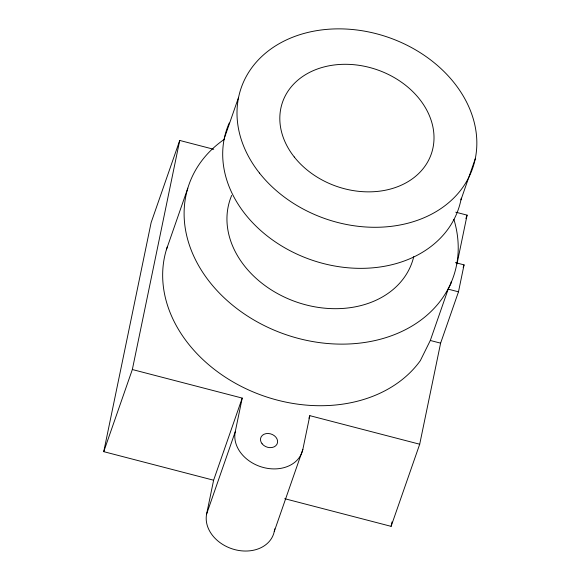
<?xml version="1.0" encoding="UTF-8"?>
<svg xmlns="http://www.w3.org/2000/svg" width="580" height="580" viewBox="0 0 580 580"><rect width="100%" height="100%" fill="white"/><g stroke="black" fill="none" stroke-linecap="round" stroke-linejoin="round"><path stroke-width="0.87" d="M451.153 281.873L450.935 283.576L448.18 289.144L430.309 340.474L420.326 360.658A140.012 109.722 19.2 0 1 248.835 390.05A140.012 109.722 19.2 0 1 167.468 246.369M103.74 451.661L132.341 369.532L242.215 398.09L213.614 480.218L103.74 451.661L151.133 222.575L179.727 140.447L213.737 149.285M132.341 369.532L179.727 140.447M455.401 262.624L464.058 264.871L458.483 291.82L440.611 343.157L419.702 444.222L309.829 415.664L302.861 449.348L274.26 531.483A35.003 27.434 19.2 0 1 234.878 549.644A35.003 27.434 19.2 0 1 206.647 513.909L213.614 480.218M206.647 513.909L235.241 431.774L242.215 398.09M274.26 531.483L274.811 528.822M284.715 498.698L391.101 526.35L392.015 521.928M457.004 263.893L467.096 215.137L455.757 212.186M166.366 249.755L187.819 188.159M224.293 138.381L238.59 97.317M308.937 418.231L309.829 415.664M460.94 199.897L475.245 158.833M465.899 218.558L467.096 215.137M463.166 267.438L464.058 264.871M391.101 526.35L419.702 444.222M448.18 289.144L458.483 291.82M430.309 340.474L440.611 343.157M413.75 256.643A96.258 75.436 19.2 0 1 297.613 302.405A96.258 75.436 19.2 0 1 231.674 195.431M453.886 219.363A140.012 109.722 19.2 0 1 284.983 334.326A140.012 109.722 19.2 0 1 224.358 139.287M461.274 198.2A122.51 96.012 19.2 0 1 314.258 260.884A122.51 96.012 19.2 0 1 229.238 123.003M302.861 449.348A35.003 27.434 19.2 0 1 263.472 467.516A35.003 27.434 19.2 0 1 235.241 431.774M259.449 173.028A122.51 96.012 19.2 0 0 466.161 182.2A122.51 96.012 19.2 0 0 345.144 29A122.51 96.012 19.2 0 0 259.449 173.028M294.256 156.977A78.757 61.719 19.2 0 0 427.148 162.864A78.757 61.719 19.2 0 0 349.349 64.387A78.757 61.719 19.2 0 0 294.256 156.977M262.087 443.772A8.751 6.859 19.2 0 0 276.856 444.432A8.751 6.859 19.2 0 0 268.207 433.485A8.751 6.859 19.2 0 0 262.087 443.772"/></g></svg>
